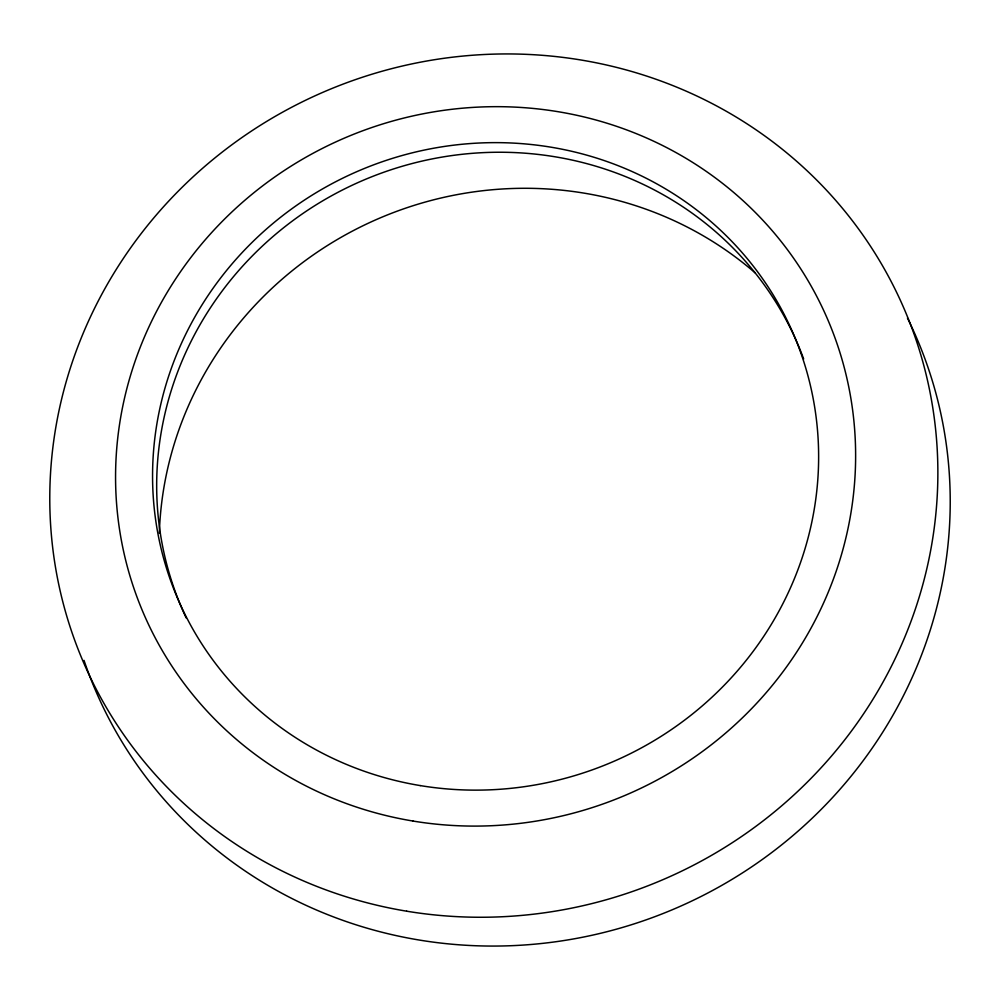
<?xml version="1.0" encoding="UTF-8"?>
<svg xmlns="http://www.w3.org/2000/svg" width="1000" height="1000" viewBox="0 0 1000 1000"><rect width="100%" height="100%" fill="white"/><g stroke="black" fill="none" stroke-linecap="round" stroke-linejoin="round"><path stroke-width="1.5" d="M159.338 533.212A357.425 343.062 -23.2 0 1 376.887 219.325A357.425 343.062 -23.2 0 1 755.212 272.9M907.463 318.075A446.788 428.825 -23.2 0 1 670.413 910.537A446.788 428.825 -23.2 0 1 84.012 660.375M186.2 617.975A335.087 321.625 -23.2 0 1 365.487 179.325A335.087 321.625 -23.2 0 1 803.662 358.963M420.25 785.588A335.087 321.625 -23.2 0 0 801.075 353.6A335.087 321.625 -23.2 0 0 235.45 259.962A335.087 321.625 -23.2 0 0 420.25 785.588M413 821.05A372.325 357.362 -23.2 0 0 836.125 341.062A372.325 357.362 -23.2 0 0 207.65 237.037A372.325 357.362 -23.2 0 0 413 821.05M406.712 911.2A446.788 428.825 -23.2 0 0 914.463 335.213A446.788 428.825 -23.2 0 0 160.3 210.375A446.788 428.825 -23.2 0 0 406.712 911.2"/></g></svg>
